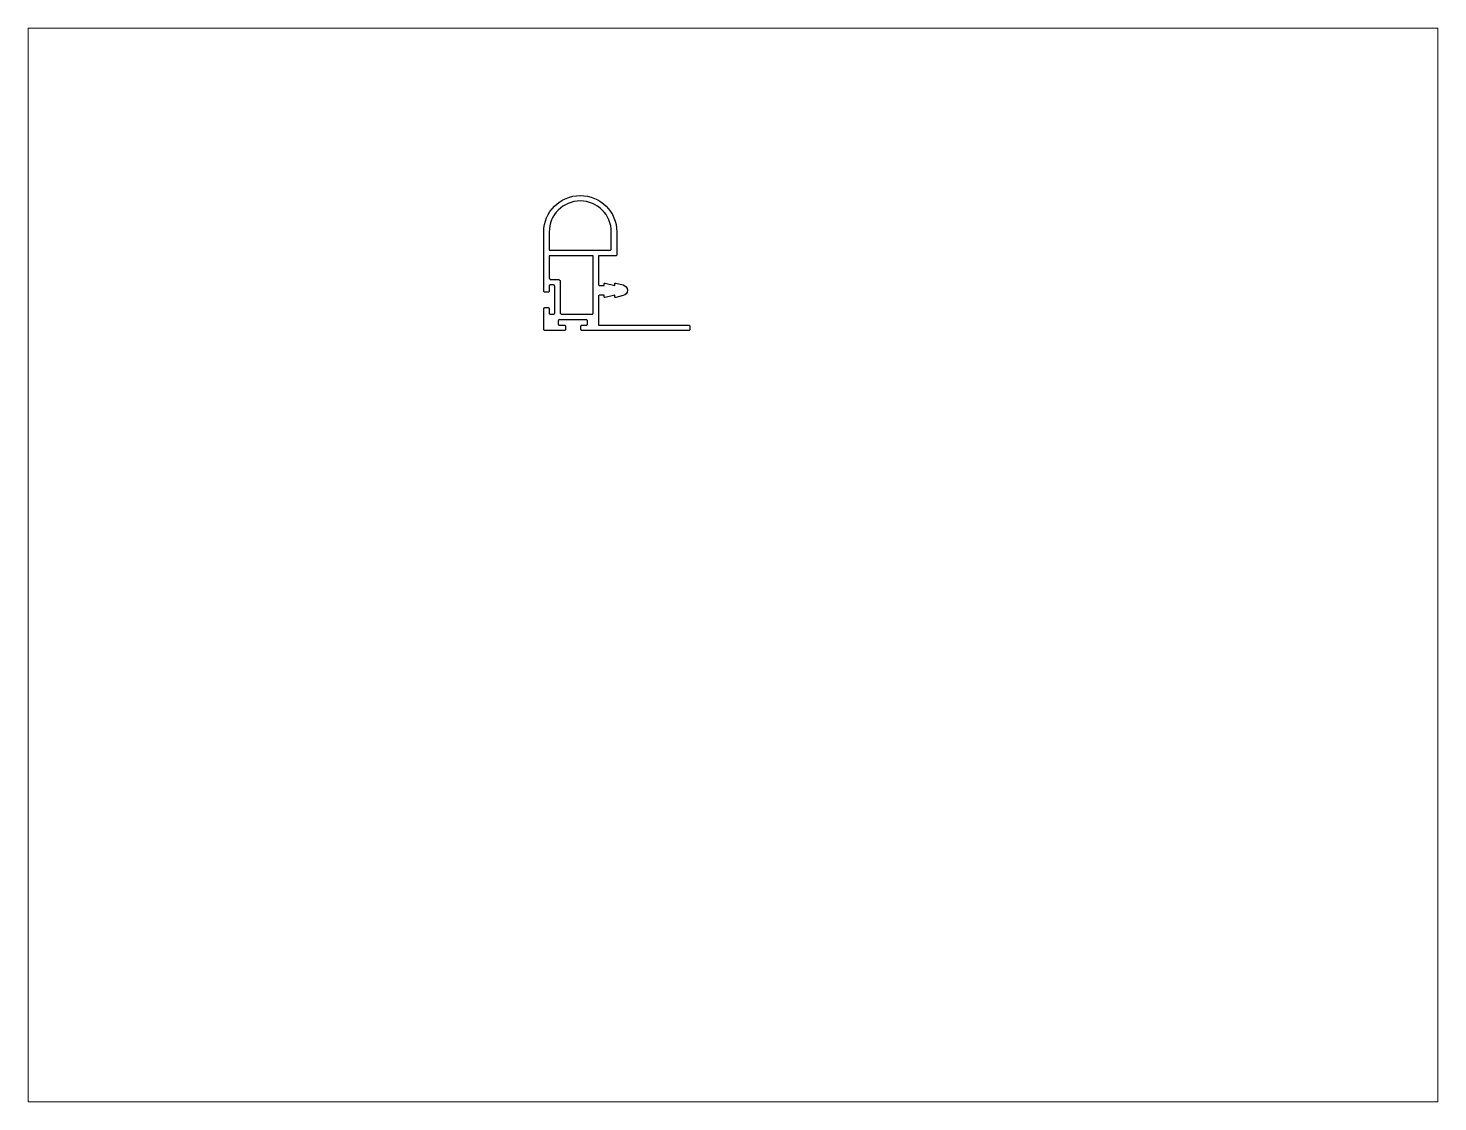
# Paper-space layout 'Layout1' of a CAD drawing. Extents: x 27 to 240, y 20 to 183.
# The model-space entities are those that its viewports show. They can reach past a viewport. Long polylines and large blocks are cut down to what shows.
import ezdxf

# ---------------------------------------------------------------- set-up
doc = ezdxf.new("R2010")
doc.units = 0
doc.header["$LTSCALE"] = 15
doc.layers.get('0').update_dxf_attribs({"linetype": 'CONTINUOUS'})

msp = doc.modelspace()

# ---------------------------------------------------------------- linework, layer by layer
at = {"color": 0, "linetype": 'CONTINUOUS', "ltscale": 0.05}
for points in [[(153.71, 214.95), (153.71, 207.1, 0.414214), (154.01, 206.8), (155.26, 206.8), (155.26, 207.3, -0.48858), (155.5, 207.49), (158.17, 206.8), (158.17, 207.3, -0.48858), (158.42, 207.49), (160.47, 206.95, -0.779084), (160.47, 204.04), (158.42, 203.5, -0.48858), (158.17, 203.7), (158.17, 204.2), (155.5, 203.5, -0.48858), (155.26, 203.7), (155.26, 204.2), (154.01, 204.2, 0.414214), (153.71, 203.9), (153.71, 195.95), (178.41, 195.95, -0.414214), (178.71, 195.65), (178.71, 194.75, -0.414214), (178.41, 194.45), (149.21, 194.45, -0.414214), (148.91, 194.75), (148.91, 195.65, -0.414214), (149.21, 195.95), (150.41, 195.95, 0.414214), (150.71, 196.25), (150.71, 197.15, 0.414214), (150.41, 197.45), (143.01, 197.45, 0.414214), (142.71, 197.15), (142.71, 196.25, 0.414214), (143.01, 195.95), (144.41, 195.95, -0.414214), (144.71, 195.65), (144.71, 194.75, -0.414214), (144.41, 194.45), (139.01, 194.45, -0.414214), (138.71, 194.75), (138.71, 200.45, -0.414214), (139.01, 200.75), (139.91, 200.75, -0.414214), (140.21, 200.45), (140.21, 199.25, 0.414214), (140.51, 198.95), (141.41, 198.95, 0.414214), (141.71, 199.25), (141.71, 206.65, 0.414214), (141.41, 206.95), (140.51, 206.95, 0.414214), (140.21, 206.65), (140.21, 205.25, -0.414214), (139.91, 204.95), (139.01, 204.95, -0.414214), (138.71, 205.25), (138.71, 221.45, -1), (158.71, 221.45), (158.71, 215.25, -0.414214), (158.41, 214.95)], [(157.21, 221.45, 1), (140.21, 221.45), (140.21, 216.45), (156.91, 216.45, 0.414214), (157.21, 216.75)], [(140.71, 208.45), (142.71, 208.45, -0.414214), (143.21, 207.95), (143.21, 199.45, 0.414214), (143.71, 198.95), (151.91, 198.95, 0.414214), (152.21, 199.25), (152.21, 214.95), (140.21, 214.95), (140.21, 208.95, 0.414214)]]:
    msp.add_lwpolyline(points, format="xyb", close=True, dxfattribs=at)

psp = doc.layouts.get("Layout1")

# ---------------------------------------------------------------- viewports
at = {"layer": '0', "color": 0, "linetype": 'BYBLOCK', "ltscale": 0.05}
psp.add_viewport(center=(133.35, 101.6), size=(213.36, 162.56), view_center_point=(190.51, 130.3), view_height=293.8955, dxfattribs=at)

doc.saveas('drawing.dxf')
